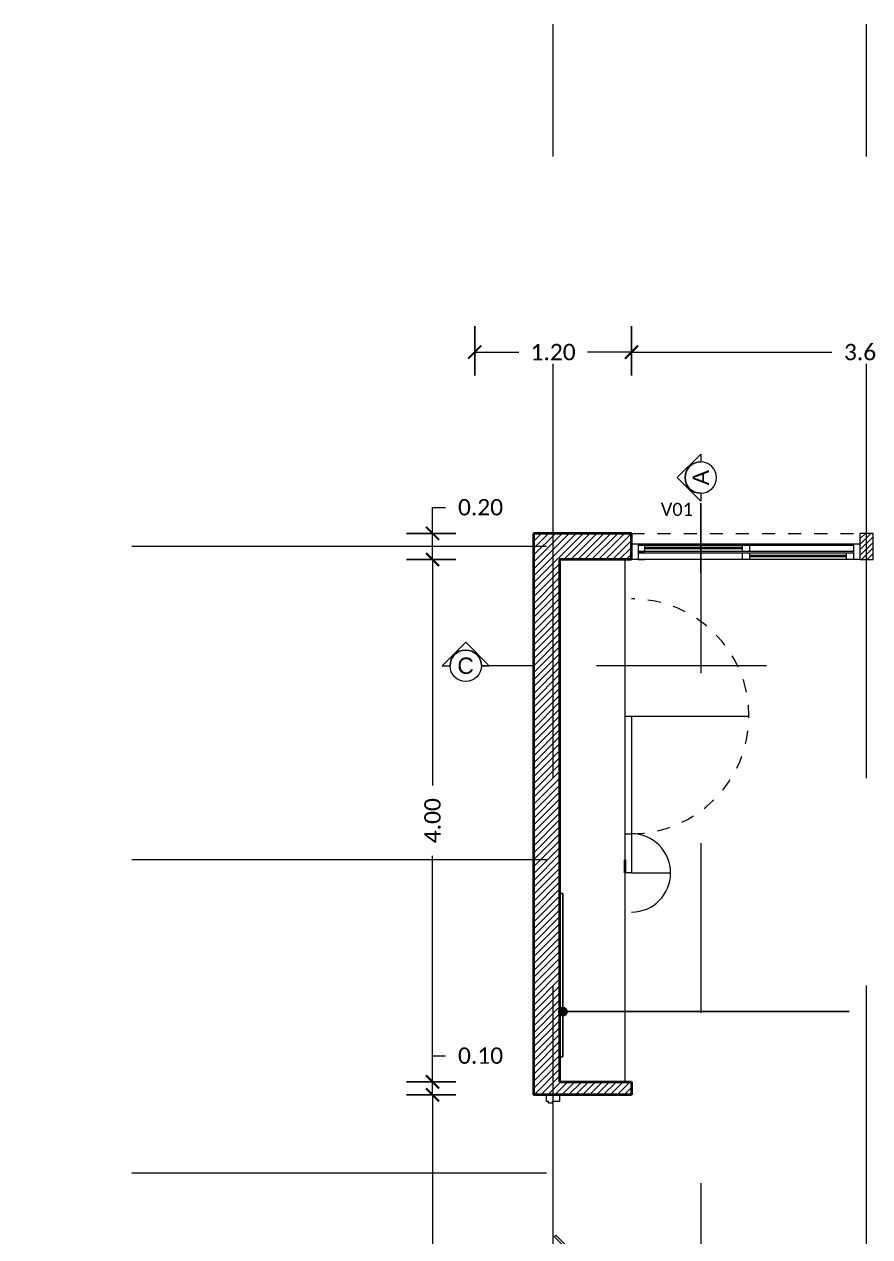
# Model space of a CAD drawing. Header units: metres. Extents: x -127.2 to -72.7, y -10.7 to 45.9.
# Drawn here: x -113.71 to -107.24, y 14.9 to 24.18 of the extents above; entities that cross this region are included whole.
import ezdxf

# ---------------------------------------------------------------- set-up
doc = ezdxf.new("R2010")
doc.units = ezdxf.units.M
doc.header["$LTSCALE"] = 0.05
doc.header["$MEASUREMENT"] = 0
for name, pattern in [('ACAD_ISO02W100', [15, 12, -3]), ('DASHED2', [9.525, 6.35, -3.175]), ('STYLE_01', [0.41664, 0.20828, -0.20836])]:
    doc.linetypes.add(name, pattern=pattern)
for name, color, linetype, lineweight in [('0 - cortes', 3, 'Continuous', 9), ('0 - TEXTOS', 2, 'Continuous', 25), ('0-COT-1-50', 3, 'Continuous', 5), ('0-T-1-75-TEXTOS', 4, 'Continuous', 5), ('1.PLANTA EQUIPAMIENTO SALA', 2, 'Continuous', 15), ('APERTURAS', 251, 'STYLE_01', 18), ('CARPINTERIAS', 1, 'Continuous', 25), ('ESTRUCTURA', 3, 'Continuous', 18), ('LINEAS PUNTEADAS VARIAS', 251, 'DASHED2', 9), ('Muros en Corte', 3, 'Continuous', 40)]:
    doc.layers.add(name, color=color, linetype=linetype, lineweight=lineweight)
doc.layers.add('3.VISTA EQUIPAMIENTO FIJO', color=1, linetype='Continuous')
doc.layers.add('HATCH', color=1, linetype='Continuous')
doc.styles.add('1-50-TEXTO-CAL', font='calibri.ttf', dxfattribs={"height": 0.125})
doc.styles.add('5', font='arial.ttf', dxfattribs={"height": 5})
doc.styles.add('TCH-1-50-CA', font='calibri.ttf', dxfattribs={"height": 0.1})
doc.dimstyles.new('1-50-COTAS', dxfattribs={"dimtxt": 0.12, "dimasz": 0.1, "dimexe": 0.2, "dimexo": 0.02, "dimgap": 0.1, "dimtad": 0, "dimtoh": 1, "dimzin": 0, "dimdsep": 46, "dimtxsty": '1-50-TEXTO-CAL', "dimblk": 'ARCHTICK', "dimcen": 2, "dimclrd": 256, "dimclre": 250, "dimclrt": 256, "dimadec": 0, "dimazin": 0, "dimtfac": 1, "dimtmove": 0, "dimatfit": 3, "dimldrblk": 'DOT', "dimfxl": 1, "dimfxlon": 1, "dimtzin": 0, "dimlwd": -1, "dimarcsym": 0})

# ---------------------------------------------------------------- blocks, each defined once
blk = doc.blocks.new('PERFIL 10X20')
h = blk.add_hatch()
h.set_pattern_fill('_USER', color=6, scale=0.03, angle=45, pattern_type=0)
h.set_pattern_definition([(45, (-2.4, 1.141145), (-0.0212132, 0.0212132), [])])
h.paths.add_polyline_path([(-0.05, 0), (0.05, 0), (0.05, 0.2), (-0.05, 0.2)])
blk.add_lwpolyline([(-0.05, 0), (0.05, 0), (0.05, 0.2), (-0.05, 0.2)], close=True)
blk = doc.blocks.new('Sección - Extremo de sección-3896-Nivel 0')
for p, q in [((-0.006, 0.00598), (-0.012, 0)), ((0, 0), (-0.006, 0.00598)), ((-0.012, 0), (-0.01, 0)), ((-0.002, 0), (0, 0))]:
    blk.add_line(p, q)
blk.add_circle((-0.006, 0), 0.004)
blk.add_arc((-0.006, 0), 0.004, 0, 180)
blk = doc.blocks.new('_ArchTick')
at = {"color": 0, "linetype": 'ByBlock', "const_width": 0.15}
blk.add_lwpolyline([(-0.5, -0.5), (0.5, 0.5)], dxfattribs=at)
blk = doc.blocks.new('*D35')
at = {"layer": '0-COT-1-50', "color": 250, "lineweight": -2, "transparency": 16777216}
for p, q in [((-109.0644, 21.4941), (-109.0644, 21.8723)), ((-105.4644, 21.4941), (-105.4644, 21.8723))]:
    blk.add_line(p, q, dxfattribs=at)
at = {"layer": '0-COT-1-50', "transparency": 16777216}
for p, q in [((-109.0644, 21.6723), (-107.5306, 21.6723)), ((-105.4644, 21.6723), (-106.9982, 21.6723))]:
    blk.add_line(p, q, dxfattribs=at)
at = {"layer": 'Defpoints', "color": 0, "transparency": 16777216}
for p in [(-105.4644, 21.6723), (-109.0644, 21.4741, 0), (-105.4644, 21.4741, 0)]:
    blk.add_point(p, dxfattribs=at)
at = {"layer": '0-COT-1-50', "transparency": 16777216, "xscale": 0.1, "yscale": 0.1, "zscale": 0.1, "rotation": 180}
blk.add_blockref('_ArchTick', (-109.0644, 21.6723), dxfattribs=at)
at = {"layer": '0-COT-1-50', "transparency": 16777216, "xscale": 0.1, "yscale": 0.1, "zscale": 0.1}
blk.add_blockref('_ArchTick', (-105.4644, 21.6723), dxfattribs=at)
at = {"layer": '0-COT-1-50', "transparency": 16777216, "insert": (-107.2644, 21.6723), "char_height": 0.125, "attachment_point": 5, "style": '1-50-TEXTO-CAL'}
blk.add_mtext('3.60', dxfattribs=at)
blk = doc.blocks.new('_Dot')
at = {"color": 0, "linetype": 'ByBlock', "lineweight": -2}
blk.add_line((-0.5, 0), (-1, 0), dxfattribs=at)
at = {"color": 0, "linetype": 'ByBlock', "const_width": 0.343}
blk.add_lwpolyline([(-0.171, 0, 1), (0.171, 0, 1)], format="xyb", close=True, dxfattribs=at)
blk = doc.blocks.new('*D36')
at = {"layer": '0-COT-1-50', "color": 250, "lineweight": -2, "transparency": 16777216}
for p, q in [((-110.2644, 21.4941), (-110.2644, 21.8723)), ((-109.0644, 21.4941), (-109.0644, 21.8723))]:
    blk.add_line(p, q, dxfattribs=at)
at = {"layer": '0-COT-1-50', "transparency": 16777216}
for p, q in [((-110.2644, 21.6723), (-109.9272, 21.6723)), ((-109.0644, 21.6723), (-109.4017, 21.6723))]:
    blk.add_line(p, q, dxfattribs=at)
at = {"layer": 'Defpoints', "color": 0, "transparency": 16777216}
for p in [(-110.2644, 21.6723), (-110.2644, 21.4741, 0), (-109.0644, 21.4741, 0)]:
    blk.add_point(p, dxfattribs=at)
at = {"layer": '0-COT-1-50', "transparency": 16777216, "xscale": 0.1, "yscale": 0.1, "zscale": 0.1, "rotation": 180}
blk.add_blockref('_ArchTick', (-110.2644, 21.6723), dxfattribs=at)
at = {"layer": '0-COT-1-50', "transparency": 16777216, "xscale": 0.1, "yscale": 0.1, "zscale": 0.1}
blk.add_blockref('_ArchTick', (-109.0644, 21.6723), dxfattribs=at)
at = {"layer": '0-COT-1-50', "transparency": 16777216, "insert": (-109.6644, 21.6723), "char_height": 0.125, "attachment_point": 5, "style": '1-50-TEXTO-CAL'}
blk.add_mtext('1.20', dxfattribs=at)
blk = doc.blocks.new('*D96')
at = {"layer": '0-COT-1-50', "color": 250, "lineweight": -2, "transparency": 16777216}
for p, q in [((-110.4097, 20.0837), (-110.7878, 20.0837)), ((-110.4097, 16.0837), (-110.7878, 16.0837))]:
    blk.add_line(p, q, dxfattribs=at)
at = {"layer": '0-COT-1-50', "transparency": 16777216}
for p, q in [((-110.5878, 20.0837), (-110.5878, 18.3525)), ((-110.5878, 16.0837), (-110.5878, 17.8148))]:
    blk.add_line(p, q, dxfattribs=at)
at = {"layer": 'Defpoints', "color": 0, "transparency": 16777216}
for p in [(-110.5878, 20.0837), (-110.3897, 20.0837, 0), (-110.3897, 16.0837, 0)]:
    blk.add_point(p, dxfattribs=at)
at = {"layer": '0-COT-1-50', "transparency": 16777216, "xscale": 0.1, "yscale": 0.1, "zscale": 0.1}
for p, rotation in [((-110.5878, 20.0837), 90), ((-110.5878, 16.0837), 270)]:
    blk.add_blockref('_ArchTick', p, dxfattribs=dict(at, rotation=rotation))
at = {"layer": '0-COT-1-50', "transparency": 16777216, "insert": (-110.5878, 18.0837), "char_height": 0.125, "attachment_point": 5, "rotation": 90, "style": '1-50-TEXTO-CAL'}
blk.add_mtext('4.00', dxfattribs=at)
blk = doc.blocks.new('*D98')
at = {"layer": '0-COT-1-50', "transparency": 16777216}
for p, q in [((-110.5878, 20.2837), (-110.5878, 20.4837)), ((-110.5878, 20.4837), (-110.4878, 20.4837)), ((-110.5878, 20.0837), (-110.5878, 20.2837)), ((-110.5878, 20.0837), (-110.5878, 19.9837))]:
    blk.add_line(p, q, dxfattribs=at)
at = {"layer": '0-COT-1-50', "color": 250, "lineweight": -2, "transparency": 16777216}
for p, q in [((-110.4097, 20.2837), (-110.7878, 20.2837)), ((-110.4097, 20.0837), (-110.7878, 20.0837))]:
    blk.add_line(p, q, dxfattribs=at)
at = {"layer": 'Defpoints', "color": 0, "transparency": 16777216}
for p in [(-110.5878, 20.2837), (-110.3897, 20.2837, 0), (-110.3897, 20.0837, 0)]:
    blk.add_point(p, dxfattribs=at)
at = {"layer": '0-COT-1-50', "transparency": 16777216, "xscale": 0.1, "yscale": 0.1, "zscale": 0.1}
for p, rotation in [((-110.5878, 20.2837), 270), ((-110.5878, 20.0837), 90)]:
    blk.add_blockref('_ArchTick', p, dxfattribs=dict(at, rotation=rotation))
at = {"layer": '0-COT-1-50', "transparency": 16777216, "insert": (-110.2201, 20.4837), "char_height": 0.125, "attachment_point": 5, "style": '1-50-TEXTO-CAL'}
blk.add_mtext('0.20', dxfattribs=at)
blk = doc.blocks.new('*D99')
at = {"layer": '0-COT-1-50', "color": 250, "lineweight": -2, "transparency": 16777216}
for p, q in [((-110.4097, 15.9837), (-110.7878, 15.9837)), ((-110.4097, 13.0837), (-110.7878, 13.0837))]:
    blk.add_line(p, q, dxfattribs=at)
at = {"layer": '0-COT-1-50', "transparency": 16777216}
for p, q in [((-110.5878, 15.9837), (-110.5878, 14.7994)), ((-110.5878, 13.0837), (-110.5878, 14.268))]:
    blk.add_line(p, q, dxfattribs=at)
at = {"layer": 'Defpoints', "color": 0, "transparency": 16777216}
for p in [(-110.5878, 15.9837), (-110.3897, 15.9837, 0), (-110.3897, 13.0837, 0)]:
    blk.add_point(p, dxfattribs=at)
at = {"layer": '0-COT-1-50', "transparency": 16777216, "xscale": 0.1, "yscale": 0.1, "zscale": 0.1}
for p, rotation in [((-110.5878, 15.9837), 90), ((-110.5878, 13.0837), 270)]:
    blk.add_blockref('_ArchTick', p, dxfattribs=dict(at, rotation=rotation))
at = {"layer": '0-COT-1-50', "transparency": 16777216, "insert": (-110.5878, 14.5337), "char_height": 0.125, "attachment_point": 5, "rotation": 90, "style": '1-50-TEXTO-CAL'}
blk.add_mtext('2.90', dxfattribs=at)
blk = doc.blocks.new('*D100')
at = {"layer": '0-COT-1-50', "transparency": 16777216}
for p, q in [((-110.5878, 16.0837), (-110.5878, 16.2837)), ((-110.5878, 16.2837), (-110.4878, 16.2837)), ((-110.5878, 15.9837), (-110.5878, 16.0837)), ((-110.5878, 15.9837), (-110.5878, 15.8837))]:
    blk.add_line(p, q, dxfattribs=at)
at = {"layer": '0-COT-1-50', "color": 250, "lineweight": -2, "transparency": 16777216}
for p, q in [((-110.4097, 16.0837), (-110.7878, 16.0837)), ((-110.4097, 15.9837), (-110.7878, 15.9837))]:
    blk.add_line(p, q, dxfattribs=at)
at = {"layer": 'Defpoints', "color": 0, "transparency": 16777216}
for p in [(-110.5878, 16.0837), (-110.3897, 16.0837, 0), (-110.3897, 15.9837, 0)]:
    blk.add_point(p, dxfattribs=at)
at = {"layer": '0-COT-1-50', "transparency": 16777216, "xscale": 0.1, "yscale": 0.1, "zscale": 0.1}
for p, rotation in [((-110.5878, 16.0837), 270), ((-110.5878, 15.9837), 90)]:
    blk.add_blockref('_ArchTick', p, dxfattribs=dict(at, rotation=rotation))
at = {"layer": '0-COT-1-50', "transparency": 16777216, "insert": (-110.2201, 16.2837), "char_height": 0.125, "attachment_point": 5, "style": '1-50-TEXTO-CAL'}
blk.add_mtext('0.10', dxfattribs=at)
blk = doc.blocks.new('V01-planta')
at = {"layer": 'CARPINTERIAS', "linetype": 'Continuous', "lineweight": 5}
for p, q in [((0, 0), (1.7504, 0)), ((0.0508, 0), (0.1011, 0)), ((0.0508, -0.1207), (0.0508, 0)), ((0.0549, 0), (1.7001, 0)), ((0.1037, 0), (0.1037, -0.0503)), ((0.8464, -0.0503), (0.8464, 0)), ((0.8492, 0), (0.8995, 0)), ((0.8995, 0), (0.8995, -0.0503)), ((1.6996, 0), (1.6493, 0)), ((1.6996, -0.1207), (1.6996, 0)), ((0.1011, -0.0503), (0.0508, -0.0503)), ((0.0508, -0.0608), (1.6996, -0.0608)), ((1.6996, -0.0503), (0.0549, -0.0503)), ((0.1037, -0.0211), (0.8464, -0.0211)), ((0.8464, -0.0332), (0.1037, -0.0332)), ((0.8464, -0.1111), (0.8464, -0.0608)), ((0.8995, -0.0503), (0.8492, -0.0503)), ((0.8497, -0.0608), (0.9, -0.0608)), ((0.8995, -0.0608), (0.8995, -0.1111)), ((0.8995, -0.0819), (1.6467, -0.0819)), ((1.6467, -0.0608), (1.6467, -0.1111)), ((1.6493, -0.0503), (1.6996, -0.0503)), ((1.7504, -0.1207), (0, -0.1207)), ((1.6996, -0.1111), (0.0508, -0.1111)), ((0.9, -0.1111), (0.8497, -0.1111)), ((1.6467, -0.094), (0.8995, -0.094))]:
    blk.add_line(p, q, dxfattribs=at)
blk = doc.blocks.new('P08 - planta')
at = {"layer": 'CARPINTERIAS', "linetype": 'Continuous', "lineweight": 5}
for p, q in [((0.0615, -0.02), (0.0721, -0.0094)), ((0.4921, -0.4506), (0.0615, -0.02)), ((0.0721, -0.0094), (0.5027, -0.44)), ((0.9333, -0.0094), (0.5027, -0.44)), ((0.5133, -0.4506), (0.9439, -0.02)), ((0.9438, -0.0201), (0.9332, -0.0095)), ((1.3744, -0.4504), (0.9438, -0.0199)), ((0.9439, -0.02), (0.9545, -0.0094)), ((0.9543, -0.0093), (1.3849, -0.4399)), ((1.8155, -0.0093), (1.3849, -0.4399)), ((1.3955, -0.4504), (1.8261, -0.0199)), ((1.826, -0.02), (1.8154, -0.0094)), ((0.5027, -0.44), (0.4921, -0.4506)), ((0.5027, -0.44), (0.5133, -0.4506)), ((1.3849, -0.4399), (1.3744, -0.4504)), ((1.3849, -0.4399), (1.3955, -0.4504))]:
    blk.add_line(p, q, dxfattribs=at)
for points in [[(0, 0.0499), (0, -0.0499), (0.05, -0.0499), (0.05, 0.0065), (0.0629, 0.0065), (0.0629, 0.0364), (0.05, 0.0364), (0.05, 0.0499)], [(2.9, 0.0499), (2.9, -0.0499), (2.8501, -0.0499), (2.8501, 0.0065), (2.8371, 0.0065), (2.8371, 0.0364), (2.8501, 0.0364), (2.8501, 0.0499)]]:
    blk.add_lwpolyline(points, close=True, dxfattribs=at)
for centre, radius in [((0.0612, -0.0094), 0.006), ((0.0612, -0.0094), 0.004), ((0.0612, -0.0094), 0.002), ((0.9436, -0.0094), 0.006), ((0.9436, -0.0094), 0.004), ((0.9436, -0.0094), 0.002), ((0.5024, -0.4506), 0.006), ((0.5024, -0.4506), 0.004), ((0.5024, -0.4506), 0.002), ((1.3847, -0.4504), 0.006), ((1.3847, -0.4504), 0.004), ((1.3847, -0.4504), 0.002)]:
    blk.add_circle(centre, radius, dxfattribs=at)

msp = doc.modelspace()

# ---------------------------------------------------------------- hatches: boundary and pattern name
at = {"layer": 'HATCH'}
h = msp.add_hatch(dxfattribs=at)
h.set_pattern_fill('ANSI31', color=256, scale=0.3, style=0)
h.paths.add_polyline_path([(-109.6644, 20.2837), (-109.8144, 20.2837), (-109.8144, 19.2706), (-109.6644, 19.2706)])
h.paths.add_polyline_path([(-109.0644, 20.2837), (-109.6644, 20.2837), (-109.6644, 19.2706), (-109.6144, 19.2706), (-109.6144, 20.0837), (-109.0644, 20.0837)])
h.paths.add_polyline_path([(-109.6144, 18.8837), (-109.6144, 18.7837)], flags=17)
h.paths.add_polyline_path([(-109.0814, 17.6837), (-109.5814, 17.6837), (-109.6144, 17.6837), (-109.1144, 17.6837)], flags=17)
h.paths.add_polyline_path([(-109.6394, 13.0837), (-109.7894, 13.0837), (-109.8144, 12.8837), (-109.6644, 12.8837)])
h.paths.add_polyline_path([(-109.6144, 13.0837), (-109.6644, 13.0837), (-109.6644, 12.8837), (-109.7144, 12.8837), (-109.7144, 13.0837)])
h.paths.add_polyline_path([(-109.7144, 12.9837), (-109.8144, 12.9837), (-109.8144, 12.8837), (-109.7144, 12.8837)])
h.paths.add_polyline_path([(-109.9787, 14.8116), (-109.7364, 14.8116)])
h.paths.add_polyline_path([(-109.6644, 15.9837), (-109.0644, 15.9837), (-109.0644, 16.0837), (-109.6144, 16.0837), (-109.6144, 19.2706), (-109.6644, 19.2706)])
h.paths.add_polyline_path([(-109.8144, 15.9837), (-109.6644, 15.9837), (-109.6644, 19.2706), (-109.8144, 19.2706)])

# ---------------------------------------------------------------- linework, layer by layer
at = {"layer": '0 - cortes', "linetype": 'ACAD_ISO02W100', "ltscale": 10}
for points in [[(-108.5342, 19.9812), (-108.5342, 20.5166)], [(-109.804, 19.2706), (-110.2139, 19.2706)]]:
    msp.add_lwpolyline(points, dxfattribs=at)
at = {"layer": '0 - cortes', "linetype": 'STYLE_01', "ltscale": 125}
for points in [[(-108.5342, 20.5166), (-108.5342, 12.6508)], [(-95.0098, 19.2706), (-110.0717, 19.2706)]]:
    msp.add_lwpolyline(points, dxfattribs=at)
at = {"layer": '0 - TEXTOS'}
msp.add_line((-109.5898, 16.6211, 0), (-109.5398, 16.6211, 0), dxfattribs=at)
at = {"layer": '0 - TEXTOS', "const_width": 0.0375, "elevation": 0}
msp.add_lwpolyline([(-109.5809, 16.6045, 1), (-109.5986, 16.6376, 1)], format="xyb", close=True, dxfattribs=at)
at = {"layer": '0 - TEXTOS', "elevation": 0}
msp.add_lwpolyline([(-109.5398, 16.6211), (-107.3979, 16.6211)], dxfattribs=at)
at = {"layer": '1.PLANTA EQUIPAMIENTO SALA'}
for p, q in [((-109.1144, 20.0837), (-109.1144, 16.0837, 0)), ((-109.1144, 17.9837), (-109.0644, 17.9837))]:
    msp.add_line(p, q, dxfattribs=at)
at = {"layer": '1.PLANTA EQUIPAMIENTO SALA', "elevation": 0}
msp.add_lwpolyline([(-109.1144, 18.8837), (-109.0644, 18.8837), (-109.0644, 17.6837), (-109.1144, 17.6837)], dxfattribs=at)
at = {"layer": '3.VISTA EQUIPAMIENTO FIJO'}
for p, q in [((-109.6144, 17.5254, 0), (-109.5894, 17.5254, 0)), ((-109.5894, 17.5254, 0), (-109.5894, 16.2753, 0)), ((-109.6144, 16.2753, 0), (-109.5894, 16.2753, 0))]:
    msp.add_line(p, q, dxfattribs=at)
at = {"layer": 'APERTURAS'}
msp.add_line((-109.0644, 20.2837), (-107.3144, 20.2837), dxfattribs=at)
at = {"layer": 'LINEAS PUNTEADAS VARIAS', "ltscale": 10}
for p, q in [((-109.6644, 8.8837), (-109.6644, 24.1837)), ((-107.2644, 8.8837), (-107.2644, 24.1837)), ((-109.7144, 20.1837), (-113.7144, 20.1837)), ((-109.7144, 17.7837), (-113.7144, 17.7837)), ((-109.7144, 15.3837), (-113.7144, 15.3837))]:
    msp.add_line(p, q, dxfattribs=at)
at = {"layer": 'LINEAS PUNTEADAS VARIAS', "ltscale": 5}
for p, q in [((-109.0644, 18.8837, 0), (-108.1644, 18.8837, 0)), ((-109.0644, 17.6837, 0), (-108.7644, 17.6837, 0))]:
    msp.add_line(p, q, dxfattribs=at)
at = {"layer": 'LINEAS PUNTEADAS VARIAS', "linetype": 'STYLE_01', "ltscale": 5}
msp.add_arc((-109.0644, 18.8837, 0), 0.9, 270, 90, dxfattribs=at)
at = {"layer": 'LINEAS PUNTEADAS VARIAS', "ltscale": 5}
msp.add_arc((-109.0644, 17.6837, 0), 0.3, 270, 90, dxfattribs=at)
at = {"layer": 'Muros en Corte'}
for p, q in [((-109.0644, 20.2837, 0), (-109.8144, 20.2837, 0)), ((-109.8144, 20.2837, 0), (-109.8144, 15.9837, 0)), ((-109.0644, 20.0837), (-109.0644, 20.2837)), ((-109.0644, 20.0837), (-109.6177, 20.0837)), ((-109.6144, 20.0837, 0), (-109.6144, 16.0837, 0)), ((-109.1144, 17.7837, 0), (-109.1144, 17.6837, 0)), ((-109.6144, 16.0837, 0), (-109.0644, 16.0837, 0)), ((-109.0644, 16.0837, 0), (-109.0644, 15.9837)), ((-109.0644, 15.9837), (-109.8144, 15.9837))]:
    msp.add_line(p, q, dxfattribs=at)

# ---------------------------------------------------------------- block references
at = {"layer": '0 - cortes', "extrusion": (0, 0, -1), "xscale": 30, "yscale": 30, "zscale": 30, "rotation": 270}
msp.add_blockref('Sección - Extremo de sección-3896-Nivel 0', (108.5342, 20.5312), dxfattribs=at)
at = {"layer": '0 - cortes', "extrusion": (0, 0, -1), "xscale": -30, "yscale": 30, "zscale": 30}
msp.add_blockref('Sección - Extremo de sección-3896-Nivel 0', (110.1539, 19.2706), dxfattribs=at)
at = {"layer": 'CARPINTERIAS'}
for name, p, rotation in [('V01-planta', (-107.3144, 20.0837, 0), 180), ('P08 - planta', (-109.6644, 13.0837), 90)]:
    msp.add_blockref(name, p, dxfattribs=dict(at, rotation=rotation))
at = {"layer": 'ESTRUCTURA', "rotation": 180}
msp.add_blockref('PERFIL 10X20', (-107.2644, 20.2837, 0), dxfattribs=at)

# ---------------------------------------------------------------- texts
at = {"layer": '0 - cortes', "extrusion": (0, 0, -1), "style": '5'}
msp.add_text('A', height=0.125, rotation=270, dxfattribs=at).set_placement((108.4717, 20.7695))
at = {"layer": '0 - cortes', "style": '5'}
msp.add_text('C', height=0.125, dxfattribs=at).set_placement((-110.3979, 19.2081))
at = {"layer": '0-T-1-75-TEXTOS', "insert": (-108.8398, 20.5183), "char_height": 0.1, "width": 3.367953, "attachment_point": 1, "line_spacing_factor": 4, "style": 'TCH-1-50-CA'}
msp.add_mtext('V01', dxfattribs=at)

# ---------------------------------------------------------------- dimensions: what is measured, and where the dimension line sits
at = {"layer": '0-COT-1-50'}
for base, p1, p2, angle, picture, middle in [((-110.2644, 21.6723), (-109.0644, 21.4741, 0), (-110.2644, 21.4741, 0), 180, '*D36', (-109.6644, 21.6723)), ((-105.4644, 21.6723), (-109.0644, 21.4741, 0), (-105.4644, 21.4741, 0), 0, '*D35', (-107.2644, 21.6723)), ((-110.5878, 20.2837), (-110.3897, 20.0837), (-110.3897, 20.2837), 90, '*D98', (-110.2201, 20.4837)), ((-110.5878, 20.0837), (-110.3897, 16.0837, 0), (-110.3897, 20.0837, 0), 90, '*D96', (-110.5878, 18.0837)), ((-110.5878, 16.0837), (-110.3897, 15.9837, 0), (-110.3897, 16.0837, 0), 90, '*D100', (-110.2201, 16.2837)), ((-110.5878, 15.9837, 0), (-110.3897, 13.0837, 0), (-110.3897, 15.9837, 0), 90, '*D99', (-110.5878, 14.5337, 0))]:
    dim = msp.add_linear_dim(base=base, p1=p1, p2=p2, angle=angle, dimstyle='1-50-COTAS', dxfattribs=at)
    dim.commit()
    dim.dimension.update_dxf_attribs({"geometry": picture, "text_midpoint": middle})

doc.saveas('drawing.dxf')
